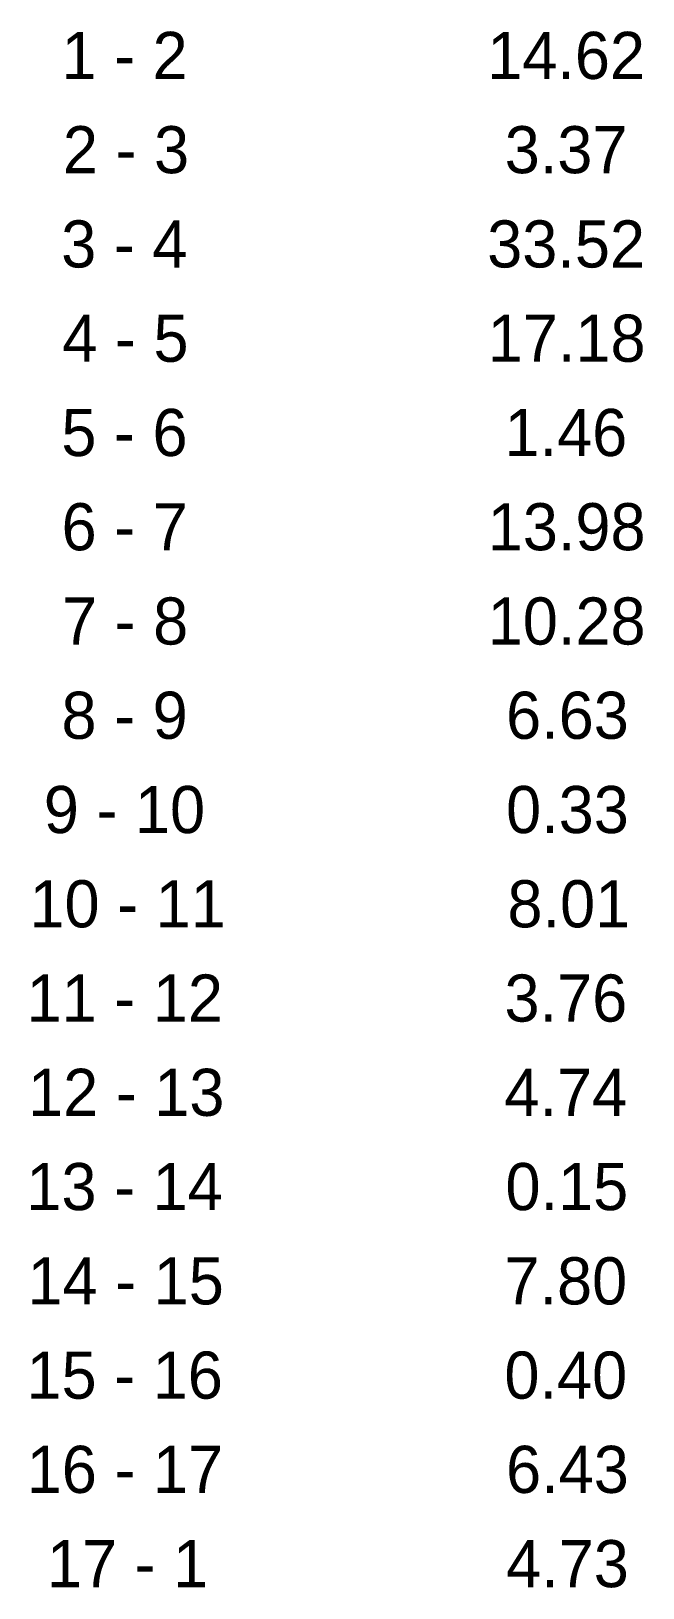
# Model space of a CAD drawing. Extents: x 537011 to 537529, y 1836375 to 1837001.
# Drawn here: x 537010.62 to 537030.08, y 1836374.94 to 1836424.49 of the extents above.
import ezdxf

# ---------------------------------------------------------------- set-up
doc = ezdxf.new("R2010")
doc.units = 0
doc.layers.add('Level 52', color=7, linetype='Continuous')

msp = doc.modelspace()

# ---------------------------------------------------------------- texts
at = {"layer": 'Level 52'}
for s, p in [('1 - 2', (537011.588, 1836422.963)), ('14.62', (537025.126, 1836422.963)), ('2 - 3', (537011.634, 1836419.963)), ('3.37', (537025.683, 1836419.963)), ('3 - 4', (537011.58, 1836416.963)), ('33.52', (537025.126, 1836416.963)), ('4 - 5', (537011.615, 1836413.963)), ('17.18', (537025.143, 1836413.963)), ('5 - 6', (537011.585, 1836410.963)), ('1.46', (537025.676, 1836410.963)), ('6 - 7', (537011.592, 1836407.963)), ('13.98', (537025.143, 1836407.963)), ('7 - 8', (537011.605, 1836404.963)), ('10.28', (537025.143, 1836404.963)), ('8 - 9', (537011.589, 1836401.963)), ('6.63', (537025.726, 1836401.963)), ('9 - 10', (537011.027, 1836398.963)), ('0.33', (537025.726, 1836398.963)), ('10 - 11', (537010.57, 1836395.963)), ('8.01', (537025.77, 1836395.963)), ('11 - 12', (537010.48, 1836392.963)), ('3.76', (537025.676, 1836392.963)), ('12 - 13', (537010.526, 1836389.963)), ('4.74', (537025.672, 1836389.963)), ('13 - 14', (537010.472, 1836386.963)), ('0.15', (537025.707, 1836386.963)), ('14 - 15', (537010.507, 1836383.963)), ('7.80', (537025.673, 1836383.963)), ('15 - 16', (537010.476, 1836380.963)), ('0.40', (537025.673, 1836380.963)), ('16 - 17', (537010.483, 1836377.963)), ('6.43', (537025.726, 1836377.963)), ('17 - 1', (537011.124, 1836374.963)), ('4.73', (537025.726, 1836374.963))]:
    msp.add_text(s, height=1.5, dxfattribs=at).set_placement(p)

doc.saveas('drawing.dxf')
